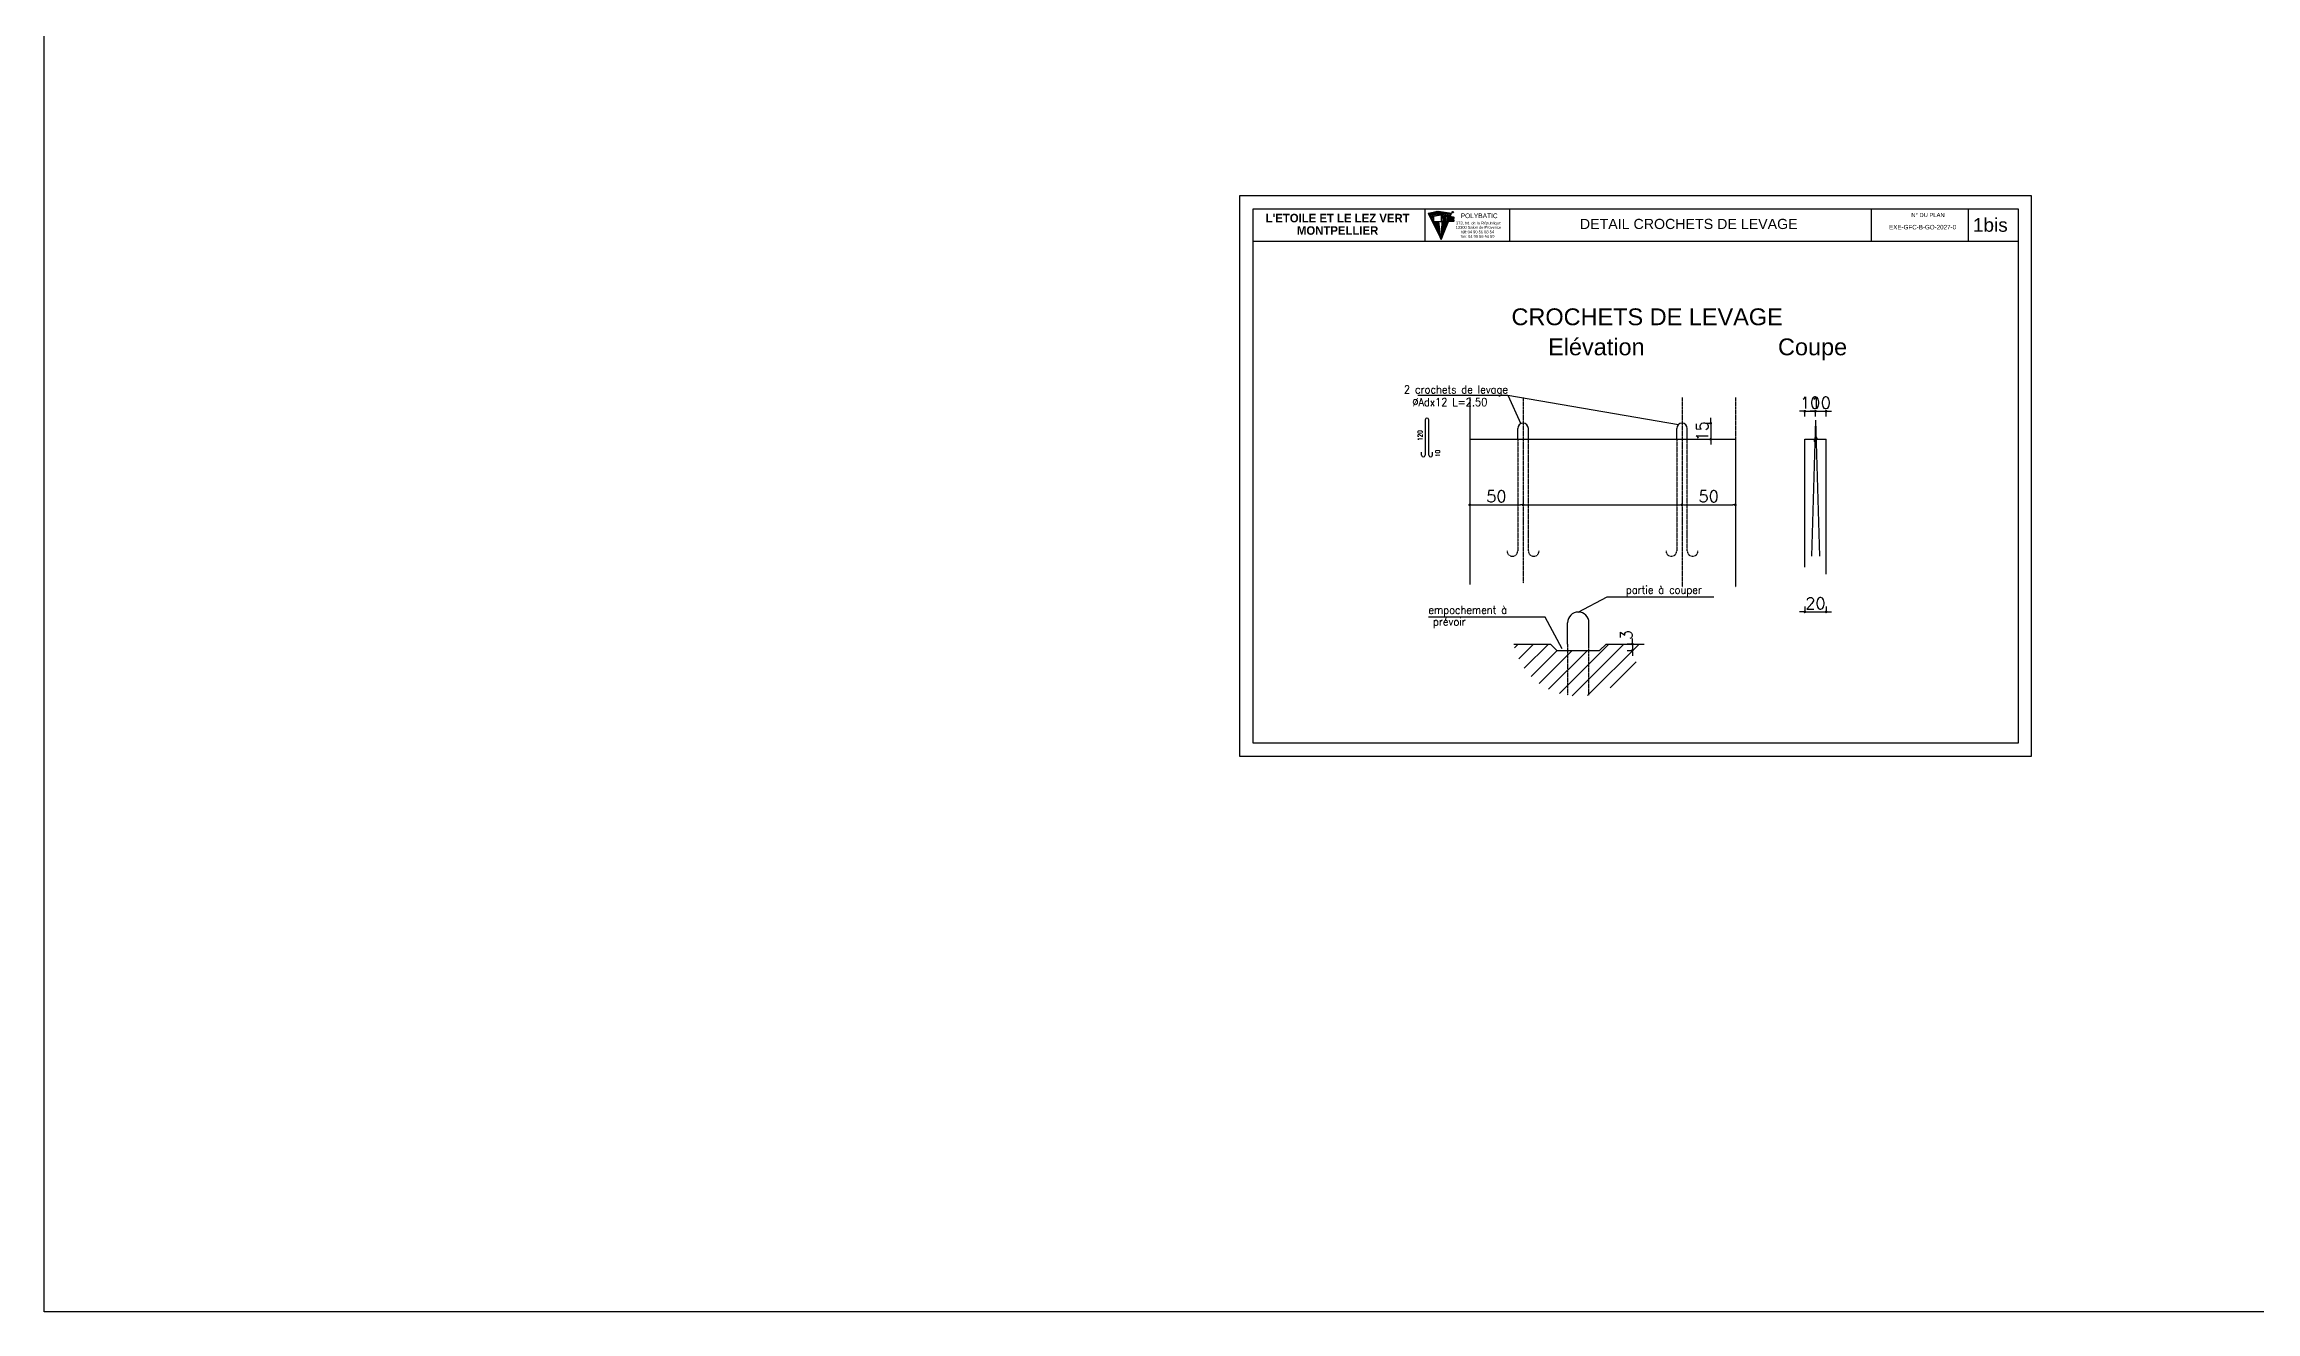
# Model space of a CAD drawing. Header units: millimetres. Extents: x -21776 to 63757, y -7870 to 8483.
# Drawn here: x -14626 to -12553, y -6687 to -5500 of the extents above; entities that cross this region are included whole.
import ezdxf
from ezdxf.enums import TextEntityAlignment as Align

# ---------------------------------------------------------------- set-up
doc = ezdxf.new("R2010")
doc.units = ezdxf.units.MM
doc.header["$PDMODE"] = 34
for name, pattern in [('CONTINUE', [0]), ('DASHDOT', [1, 0.5, -0.25, 0, -0.25]), ('HIDDEN2', [0.1875, 0.125, -0.0625])]:
    doc.linetypes.add(name, pattern=pattern)
for name, color, linetype in [('1', 7, 'Continuous'), ('GO-AXE', 1, 'DASHDOT'), ('GO-BETON-COUPE', 7, 'Continuous'), ('GO-CARTOUCHE', 7, 'Continuous'), ('GO-COTATION', 1, 'Continuous'), ('GO-COUPE', 7, 'Continuous'), ('GO-FER-HA', 140, 'Continuous'), ('GO-HACHURE', 9, 'Continuous'), ('GO-Prédalle', 7, 'Continuous'), ('GO-TEXTE', 9, 'Continuous'), ('GO-TEXTE-FER', 3, 'Continuous'), ('STR_VOI-POT', 6, 'Continuous')]:
    doc.layers.add(name, color=color, linetype=linetype)
doc.styles.get("Standard").update_dxf_attribs({"font": 'romans.shx'})
doc.styles.add('TEXTE', font='romans.shx')
doc.styles.add('TEXTEBA', font='ARIAL.TTF')
doc.dimstyles.new('COUPE-20', dxfattribs={"dimscale": 0.5, "dimtxt": 22, "dimasz": 5, "dimexe": 0.05, "dimexo": 0, "dimgap": 5, "dimtad": 1, "dimdsep": 46, "dimtxsty": 'Standard', "dimblk1": 'DOT', "dimblk2": 'DOT', "dimsah": 1, "dimcen": 0, "dimdle": 150, "dimclrd": 1, "dimclre": 1, "dimclrt": 7, "dimadec": 0, "dimazin": 0, "dimtfac": 1, "dimtix": 1, "dimtmove": 2, "dimatfit": 3, "dimldrblk": 'DOT', "dimfxl": 0, "dimtvp": 1, "dimtolj": 1, "dimtzin": 0, "dimarcsym": 0})
doc.dimstyles.get("Standard").update_dxf_attribs({"dimtxt": 0.18, "dimasz": 0.18, "dimexe": 0.18, "dimexo": 0.0625, "dimgap": 0.09, "dimtad": 0, "dimtih": 1, "dimtoh": 1, "dimdec": 4, "dimzin": 0, "dimdsep": 46, "dimtxsty": 'Standard', "dimcen": 0.09, "dimadec": 0, "dimazin": 0, "dimtfac": 1, "dimtdec": 4, "dimtofl": 0, "dimtmove": 0, "dimatfit": 3, "dimfxl": 0, "dimtolj": 1, "dimtzin": 0, "dimarcsym": 0})

# ---------------------------------------------------------------- blocks, each defined once
blk = doc.blocks.new('_DOT')
at = {"color": 0, "linetype": 'ByBlock'}
blk.add_line((-0.5, 0), (-1, 0), dxfattribs=at)
at = {"color": 0, "linetype": 'ByBlock', "const_width": 0.5}
blk.add_lwpolyline([(-0.25, 0, 1), (0.25, 0, 1)], format="xyb", close=True, dxfattribs=at)
blk = doc.blocks.new('*D1127')
at = {"layer": 'DEFPOINTS', "color": 0}
for p in [(-12955.8, -5959.7), (-12975.8, -5989.7), (-12955.8, -6031.5)]:
    blk.add_point(p, dxfattribs=at)
at = {"layer": 'GO-COTATION', "color": 1, "lineweight": -2}
for p, q in [((-12978.3, -6031.5), (-12980.8, -6031.5)), ((-12975.8, -6026.5), (-12975.8, -6031.5)), ((-12975.8, -6031.5), (-12955.8, -6031.5)), ((-12955.8, -6026.5), (-12955.8, -6031.5)), ((-12953.3, -6031.5), (-12950.8, -6031.5))]:
    blk.add_line(p, q, dxfattribs=at)
at = {"layer": 'GO-COTATION', "color": 1, "lineweight": -2, "xscale": 2.5, "yscale": 2.5, "zscale": 2.5}
blk.add_blockref('_DOT', (-12975.8, -6031.5), dxfattribs=at)
at = {"layer": 'GO-COTATION', "color": 1, "lineweight": -2, "xscale": 2.5, "yscale": 2.5, "zscale": 2.5, "rotation": 180}
blk.add_blockref('_DOT', (-12955.8, -6031.5), dxfattribs=at)
at = {"layer": 'GO-COTATION', "color": 7, "insert": (-12965.8, -6023.5), "char_height": 11, "attachment_point": 5}
blk.add_mtext('\\A1;20', dxfattribs=at)
blk = doc.blocks.new('*D1128')
at = {"layer": 'DEFPOINTS', "color": 0}
for p in [(-13289.9, -5894.2), (-13239.9, -5909.1), (-13239.9, -5931.2)]:
    blk.add_point(p, dxfattribs=at)
at = {"layer": 'GO-COTATION', "color": 1, "lineweight": -2}
for p, q in [((-13289.9, -5926.2), (-13289.9, -5931.3)), ((-13239.9, -5926.2), (-13239.9, -5931.3)), ((-13287.4, -5931.2), (-13242.4, -5931.2))]:
    blk.add_line(p, q, dxfattribs=at)
at = {"layer": 'GO-COTATION', "color": 1, "lineweight": -2, "xscale": 2.5, "yscale": 2.5, "zscale": 2.5, "rotation": 180}
blk.add_blockref('_DOT', (-13289.9, -5931.2), dxfattribs=at)
at = {"layer": 'GO-COTATION', "color": 1, "lineweight": -2, "xscale": 2.5, "yscale": 2.5, "zscale": 2.5}
blk.add_blockref('_DOT', (-13239.9, -5931.2), dxfattribs=at)
at = {"layer": 'GO-COTATION', "color": 7, "insert": (-13264.9, -5923.2), "char_height": 11, "attachment_point": 5}
blk.add_mtext('\\A1;50', dxfattribs=at)
blk = doc.blocks.new('*D1129')
at = {"layer": 'DEFPOINTS', "color": 0}
for p in [(-13239.9, -5909.1), (-13090.9, -5912.8), (-13090.9, -5931.2)]:
    blk.add_point(p, dxfattribs=at)
at = {"layer": 'GO-BETON-COUPE', "color": 1, "lineweight": -2}
for p, q in [((-13239.9, -5928.7), (-13239.9, -5931.3)), ((-13238.7, -5931.2), (-13092.2, -5931.2)), ((-13090.9, -5928.7), (-13090.9, -5931.3))]:
    blk.add_line(p, q, dxfattribs=at)
at = {"layer": 'GO-BETON-COUPE', "color": 1, "lineweight": -2, "xscale": 1.25, "yscale": 1.25, "zscale": 1.25, "rotation": 180}
blk.add_blockref('_DOT', (-13239.9, -5931.2), dxfattribs=at)
at = {"layer": 'GO-BETON-COUPE', "color": 1, "lineweight": -2, "xscale": 1.25, "yscale": 1.25, "zscale": 1.25}
blk.add_blockref('_DOT', (-13090.9, -5931.2), dxfattribs=at)
blk = doc.blocks.new('*D1130')
at = {"layer": 'DEFPOINTS', "color": 0}
for p in [(-13040.9, -5894.2), (-13090.9, -5912.8), (-13040.9, -5931.2)]:
    blk.add_point(p, dxfattribs=at)
at = {"layer": 'GO-COTATION', "color": 1, "lineweight": -2}
for p, q in [((-13090.9, -5926.2), (-13090.9, -5931.3)), ((-13040.9, -5926.2), (-13040.9, -5931.3)), ((-13088.4, -5931.2), (-13043.4, -5931.2))]:
    blk.add_line(p, q, dxfattribs=at)
at = {"layer": 'GO-COTATION', "color": 1, "lineweight": -2, "xscale": 2.5, "yscale": 2.5, "zscale": 2.5, "rotation": 180}
blk.add_blockref('_DOT', (-13090.9, -5931.2), dxfattribs=at)
at = {"layer": 'GO-COTATION', "color": 1, "lineweight": -2, "xscale": 2.5, "yscale": 2.5, "zscale": 2.5}
blk.add_blockref('_DOT', (-13040.9, -5931.2), dxfattribs=at)
at = {"layer": 'GO-COTATION', "color": 7, "insert": (-13065.9, -5923.2), "char_height": 11, "attachment_point": 5}
blk.add_mtext('\\A1;50', dxfattribs=at)
blk = doc.blocks.new('*D1131')
at = {"layer": 'DEFPOINTS', "color": 0}
for p in [(-13168.1, -6067.6), (-13162.1, -6061.6), (-13137.4, -6067.6)]:
    blk.add_point(p, dxfattribs=at)
at = {"layer": 'GO-HACHURE', "color": 1, "lineweight": -2}
for p, q in [((-13142.4, -6061.6), (-13137.4, -6061.6)), ((-13142.4, -6067.6), (-13137.4, -6067.6)), ((-13137.4, -6059.1), (-13137.4, -6056.6)), ((-13137.4, -6061.6), (-13137.4, -6067.6)), ((-13137.4, -6070.1), (-13137.4, -6072.6))]:
    blk.add_line(p, q, dxfattribs=at)
at = {"layer": 'GO-HACHURE', "color": 1, "lineweight": -2, "xscale": 2.5, "yscale": 2.5, "zscale": 2.5}
for p, rotation in [((-13137.4, -6061.6), 270), ((-13137.4, -6067.6), 90)]:
    blk.add_blockref('_DOT', p, dxfattribs=dict(at, rotation=rotation))
at = {"layer": 'GO-HACHURE', "color": 7, "insert": (-13143.2, -6053.3), "char_height": 11, "attachment_point": 5, "rotation": 90}
blk.add_mtext('\\A1;3', dxfattribs=at)
blk = doc.blocks.new('*D1132')
at = {"layer": 'DEFPOINTS', "color": 0}
for p in [(-12965.8, -5843.5), (-12965.8, -5851.8), (-12975.8, -5869.7)]:
    blk.add_point(p, dxfattribs=at)
at = {"layer": 'GO-COTATION', "color": 1, "lineweight": -2}
for p, q in [((-12978.3, -5843.5), (-12980.8, -5843.5)), ((-12975.8, -5848.5), (-12975.8, -5843.5)), ((-12975.8, -5843.5), (-12965.8, -5843.5)), ((-12965.8, -5848.5), (-12965.8, -5843.5)), ((-12963.3, -5843.5), (-12960.8, -5843.5))]:
    blk.add_line(p, q, dxfattribs=at)
at = {"layer": 'GO-COTATION', "color": 1, "lineweight": -2, "xscale": 2.5, "yscale": 2.5, "zscale": 2.5}
blk.add_blockref('_DOT', (-12975.8, -5843.5), dxfattribs=at)
at = {"layer": 'GO-COTATION', "color": 1, "lineweight": -2, "xscale": 2.5, "yscale": 2.5, "zscale": 2.5, "rotation": 180}
blk.add_blockref('_DOT', (-12965.8, -5843.5), dxfattribs=at)
at = {"layer": 'GO-COTATION', "color": 7, "insert": (-12970.8, -5835.5), "char_height": 11, "attachment_point": 5}
blk.add_mtext('\\A1;10', dxfattribs=at)
blk = doc.blocks.new('*D1133')
at = {"layer": 'DEFPOINTS', "color": 0}
for p in [(-12955.8, -5843.5), (-12965.8, -5851.8), (-12955.8, -5869.7)]:
    blk.add_point(p, dxfattribs=at)
at = {"layer": 'GO-COTATION', "color": 1, "lineweight": -2}
for p, q in [((-12968.3, -5843.5), (-12970.8, -5843.5)), ((-12965.8, -5848.5), (-12965.8, -5843.5)), ((-12965.8, -5843.5), (-12955.8, -5843.5)), ((-12955.8, -5848.5), (-12955.8, -5843.5)), ((-12953.3, -5843.5), (-12950.8, -5843.5))]:
    blk.add_line(p, q, dxfattribs=at)
at = {"layer": 'GO-COTATION', "color": 1, "lineweight": -2, "xscale": 2.5, "yscale": 2.5, "zscale": 2.5}
blk.add_blockref('_DOT', (-12965.8, -5843.5), dxfattribs=at)
at = {"layer": 'GO-COTATION', "color": 1, "lineweight": -2, "xscale": 2.5, "yscale": 2.5, "zscale": 2.5, "rotation": 180}
blk.add_blockref('_DOT', (-12955.8, -5843.5), dxfattribs=at)
at = {"layer": 'GO-COTATION', "color": 7, "insert": (-12960.8, -5835.5), "char_height": 11, "attachment_point": 5}
blk.add_mtext('\\A1;10', dxfattribs=at)
blk = doc.blocks.new('*D1134')
at = {"layer": 'DEFPOINTS', "color": 0}
for p in [(-13090.9, -5854.7), (-13085.9, -5869.7), (-13064, -5869.7)]:
    blk.add_point(p, dxfattribs=at)
at = {"layer": 'GO-COTATION', "color": 1, "lineweight": -2}
for p, q in [((-13069, -5854.7), (-13064, -5854.7)), ((-13064, -5852.2), (-13064, -5849.7)), ((-13064, -5854.7), (-13064, -5869.7)), ((-13069, -5869.7), (-13064, -5869.7)), ((-13064, -5872.2), (-13064, -5874.7))]:
    blk.add_line(p, q, dxfattribs=at)
at = {"layer": 'GO-COTATION', "color": 1, "lineweight": -2, "xscale": 2.5, "yscale": 2.5, "zscale": 2.5}
for p, rotation in [((-13064, -5854.7), 270), ((-13064, -5869.7), 90)]:
    blk.add_blockref('_DOT', p, dxfattribs=dict(at, rotation=rotation))
at = {"layer": 'GO-COTATION', "color": 7, "insert": (-13072, -5862.2), "char_height": 11, "attachment_point": 5, "rotation": 90}
blk.add_mtext('\\A1;15', dxfattribs=at)

msp = doc.modelspace()

# ---------------------------------------------------------------- hatches: boundary and pattern name
at = {"layer": 'GO-HACHURE'}
h = msp.add_hatch(dxfattribs=at)
h.set_pattern_fill('ANSI31', color=256, scale=80, style=0)
h.set_pattern_definition([(45, (399013.98, -65302.126), (-7.0710678, 7.0710678), [])])
h.paths.add_polyline_path([(-13127.54293, -6061.64996), (-13162.11396, -6061.64996), (-13168.11396, -6067.64996), (-13178.11796, -6067.64996), (-13178.11796, -6109.66743, 0.3079592912)])
h.paths.add_polyline_path([(-13178.11796, -6067.64996), (-13198.10996, -6067.64996), (-13198.10996, -6109.66743, 0.0811663714), (-13178.11796, -6109.66743)])
h.paths.add_polyline_path([(-13198.10996, -6067.64996), (-13208.11396, -6067.64996), (-13214.11396, -6061.64996), (-13248.68498, -6061.64996, 0.3079592912), (-13198.10996, -6109.66743)])

# ---------------------------------------------------------------- linework, layer by layer
at = {"layer": '1'}
for points in [[(-13244.90056, -5869.68076), (-13244.90056, -5859.67876)], [(-13234.90456, -5869.68076), (-13234.90456, -5859.67876)], [(-13095.90056, -5869.68076), (-13095.90056, -5859.67876)], [(-13085.90456, -5869.68076), (-13085.90456, -5859.67876)], [(-13198.10996, -6061.64996), (-13198.10996, -6041.64596)], [(-13178.11796, -6061.64996), (-13178.11796, -6041.64596)]]:
    msp.add_lwpolyline(points, dxfattribs=at)
at = {"layer": '1', "linetype": 'HIDDEN2', "ltscale": 0.05}
for points in [[(-13244.90056, -5869.68076), (-13244.90056, -5974.37001)], [(-13234.90456, -5974.37001), (-13234.90456, -5869.68076)], [(-13095.90056, -5869.68076), (-13095.90056, -5974.37001)], [(-13085.90456, -5974.37001), (-13085.90456, -5869.68076)], [(-13198.10996, -6061.64996), (-13198.10996, -6109.66743)], [(-13178.11796, -6109.66743), (-13178.11796, -6061.64996)]]:
    msp.add_lwpolyline(points, dxfattribs=at)
at = {"layer": '1'}
for centre, radius in [((-13239.90256, -5859.67876), 4.998), ((-13090.90256, -5859.67876), 4.998), ((-13188.11396, -6041.64596), 9.996)]:
    msp.add_arc(centre, radius, 0, 180, dxfattribs=at)
at = {"layer": '1', "linetype": 'HIDDEN2', "ltscale": 0.05}
for centre in [(-13249.89856, -5974.37001), (-13229.90656, -5974.37001), (-13100.89856, -5974.37001), (-13080.90656, -5974.37001)]:
    msp.add_arc(centre, 4.998, 180, 0, dxfattribs=at)
at = {"layer": 'GO-AXE', "ltscale": 0.03}
for p, q in [((-13239.90256, -5830.68667), (-13239.90256, -6004.58091)), ((-13090.90256, -5830.68667), (-13090.90256, -6008.35315)), ((-13040.90256, -5830.68667), (-13040.90256, -6008.35315))]:
    msp.add_line(p, q, dxfattribs=at)
at = {"layer": 'GO-CARTOUCHE', "color": 9, "linetype": 'CONTINUE'}
for p, q in [((-13328.8284, -5657.94307), (-13319.89962, -5655.86661)), ((-13328.8284, -5657.94307), (-13315.7467, -5659.18894)), ((-13328.8284, -5657.94307), (-13316.78493, -5682.44529)), ((-13328.28102, -5659.05671), (-13319.75805, -5657.07473)), ((-13327.82213, -5658.0389), (-13318.89351, -5656.02631)), ((-13327.73364, -5660.17034), (-13319.61647, -5658.28285)), ((-13323.8449, -5665.59798), (-13327.21041, -5657.56679)), ((-13327.21041, -5657.56679), (-13314.12369, -5658.96248)), ((-13325.8096, -5658.23057), (-13316.88128, -5656.34571)), ((-13323.8449, -5662.2014), (-13325.59242, -5657.19051)), ((-13325.59242, -5657.19051), (-13312.50067, -5658.73601)), ((-13323.97443, -5656.81424), (-13310.87765, -5658.50954)), ((-13322.88335, -5660.70399), (-13323.97443, -5656.81424)), ((-13323.79706, -5658.42224), (-13314.86905, -5656.66511)), ((-13321.48654, -5660.49858), (-13322.35644, -5656.43796)), ((-13322.35644, -5656.43796), (-13309.25463, -5658.28307)), ((-13321.78453, -5658.61391), (-13312.85682, -5656.98451)), ((-13320.10405, -5660.29527), (-13320.73845, -5656.06168)), ((-13320.73845, -5656.06168), (-13307.63161, -5658.05661)), ((-13319.3929, -5660.19069), (-13319.89962, -5655.86661)), ((-13319.89962, -5655.86661), (-13306.81793, -5657.94307)), ((-13319.77199, -5658.80558), (-13310.84459, -5657.30392)), ((-13317.75946, -5658.99725), (-13308.83236, -5657.62332)), ((-13316.75319, -5659.09309), (-13307.82624, -5657.78302)), ((-13315.7467, -5659.18894), (-13315.78131, -5659.96408)), ((-13306.81793, -5657.94307), (-13315.7467, -5659.18894)), ((-13315.45695, -5660.19904), (-13307.27094, -5659.05673)), ((-13314.12369, -5658.96248), (-13314.27223, -5660.27325)), ((-13312.50067, -5658.73601), (-13312.86102, -5660.42064)), ((-13310.87765, -5658.50954), (-13311.40547, -5660.6482)), ((-13309.25463, -5658.28307), (-13310.07311, -5660.9093)), ((-13307.63161, -5658.05661), (-13308.75952, -5661.06187)), ((-13308.20842, -5661.36136), (-13306.81793, -5657.94307)), ((-13327.18626, -5661.28398), (-13319.47489, -5659.49098)), ((-13326.63888, -5662.39762), (-13323.8449, -5661.74803)), ((-13326.0915, -5663.51125), (-13323.8449, -5662.98897)), ((-13325.54411, -5664.62489), (-13323.8449, -5664.2299)), ((-13324.99673, -5665.73853), (-13323.8449, -5665.47081)), ((-13324.44935, -5666.85217), (-13320.04631, -5665.8289)), ((-13323.90197, -5667.9658), (-13318.62543, -5666.73971)), ((-13316.78493, -5659.80717), (-13323.8449, -5660.8454)), ((-13323.8449, -5660.8454), (-13323.8449, -5665.8289)), ((-13323.8449, -5665.8289), (-13316.36964, -5665.41361)), ((-13316.44837, -5665.81659), (-13323.8449, -5665.8289)), ((-13316.78493, -5682.44529), (-13323.74813, -5665.8289)), ((-13323.35459, -5669.07944), (-13318.48385, -5667.94784)), ((-13322.80721, -5670.19308), (-13318.34228, -5669.15596)), ((-13316.78493, -5682.44529), (-13322.57982, -5665.8289)), ((-13322.25983, -5671.30671), (-13318.2007, -5670.36408)), ((-13321.71245, -5672.42035), (-13318.05912, -5671.57221)), ((-13316.78493, -5682.44529), (-13321.44582, -5665.8289)), ((-13321.16507, -5673.53399), (-13317.91755, -5672.78033)), ((-13320.61769, -5674.64763), (-13317.77597, -5673.98845)), ((-13316.78493, -5682.44529), (-13320.34463, -5665.8289)), ((-13320.0703, -5675.76126), (-13317.63439, -5675.19657)), ((-13319.52292, -5676.8749), (-13317.49282, -5676.4047)), ((-13316.78493, -5682.44529), (-13319.27486, -5665.8289)), ((-13318.97554, -5677.98854), (-13317.35124, -5677.61282)), ((-13316.78493, -5682.44529), (-13318.73217, -5665.8289)), ((-13318.42816, -5679.10218), (-13317.20966, -5678.82094)), ((-13315.62279, -5659.98886), (-13316.78493, -5659.80717)), ((-13316.78493, -5659.80717), (-13316.78493, -5665.81715)), ((-13316.78493, -5682.44529), (-13309.92883, -5665.5907)), ((-13310.46624, -5665.60937), (-13316.78493, -5682.44529)), ((-13311.54965, -5665.64701), (-13316.78493, -5682.44529)), ((-13312.64858, -5665.68519), (-13316.78493, -5682.44529)), ((-13313.76338, -5665.72393), (-13316.78493, -5682.44529)), ((-13314.8944, -5665.76322), (-13316.78493, -5682.44529)), ((-13316.04198, -5665.80309), (-13316.78493, -5682.44529)), ((-13316.64336, -5679.27405), (-13315.42518, -5679.10256)), ((-13316.59617, -5678.21694), (-13314.97216, -5677.9889)), ((-13316.54898, -5677.15983), (-13314.51915, -5676.87524)), ((-13316.50178, -5676.10272), (-13314.06614, -5675.76159)), ((-13316.45459, -5675.04561), (-13313.61312, -5674.64793)), ((-13316.44837, -5665.81659), (-13314.36047, -5665.74019)), ((-13316.4074, -5673.9885), (-13313.16011, -5673.53427)), ((-13316.36964, -5662.22607), (-13316.36964, -5660.29243)), ((-13315.84151, -5660.375), (-13316.36964, -5660.29243)), ((-13316.36964, -5662.22607), (-13315.95153, -5662.25851)), ((-13315.80172, -5662.68667), (-13316.36964, -5662.64261)), ((-13316.36964, -5662.64261), (-13316.36964, -5665.41361)), ((-13316.36964, -5665.41361), (-13311.36544, -5665.41361)), ((-13316.36021, -5672.93139), (-13312.7071, -5672.42061)), ((-13316.31301, -5671.87428), (-13312.25409, -5671.30696)), ((-13316.26582, -5670.81717), (-13311.80107, -5670.1933)), ((-13316.21863, -5669.76005), (-13311.34806, -5669.07964)), ((-13316.17144, -5668.70294), (-13310.89505, -5667.96598)), ((-13316.12424, -5667.64583), (-13310.44203, -5666.85233)), ((-13316.07705, -5666.58872), (-13309.98902, -5665.73867)), ((-13315.59234, -5662.48067), (-13315.80172, -5662.68667)), ((-13315.3241, -5660.42793), (-13314.01321, -5660.23726)), ((-13314.84705, -5662.2091), (-13314.87271, -5662.7779)), ((-13314.87271, -5662.7779), (-13314.83298, -5663.63888)), ((-13314.75473, -5661.50917), (-13314.84705, -5662.2091)), ((-13314.83298, -5663.63888), (-13314.64111, -5664.61635)), ((-13314.60325, -5660.95111), (-13314.75473, -5661.50917)), ((-13314.36047, -5665.74019), (-13313.98657, -5665.72651)), ((-13313.95789, -5665.72546), (-13309.46149, -5665.56093)), ((-13313.51043, -5660.75327), (-13313.75211, -5660.36429)), ((-13312.88119, -5660.41749), (-13313.64891, -5660.53039)), ((-13313.3475, -5661.21892), (-13313.51043, -5660.75327)), ((-13313.22255, -5661.89142), (-13313.3475, -5661.21892)), ((-13312.88336, -5665.41422), (-13309.45206, -5665.41361)), ((-13312.88119, -5665.41361), (-13312.88119, -5660.41292)), ((-13312.4659, -5660.48241), (-13312.88119, -5660.41749)), ((-13312.4659, -5664.99832), (-13312.4659, -5660.48241)), ((-13312.4659, -5660.82693), (-13311.42522, -5660.68375)), ((-13312.4659, -5660.82693), (-13312.46557, -5664.99832)), ((-13312.4659, -5664.99832), (-13311.36544, -5664.99832)), ((-13312.46557, -5663.30869), (-13310.57882, -5663.14304)), ((-13312.46557, -5664.99832), (-13311.36544, -5665.0017)), ((-13311.43927, -5660.64292), (-13310.57882, -5663.14304)), ((-13311.06793, -5660.70097), (-13311.43927, -5660.64292)), ((-13311.42522, -5660.68375), (-13310.57882, -5663.14304)), ((-13311.36544, -5665.41361), (-13311.36544, -5664.99832)), ((-13311.36544, -5665.41361), (-13310.57607, -5665.41361)), ((-13311.28396, -5660.6672), (-13307.72395, -5660.17038)), ((-13311.06793, -5660.70097), (-13310.38257, -5662.69234)), ((-13309.89908, -5660.88371), (-13310.95176, -5661.03852)), ((-13310.57882, -5665.41361), (-13310.57882, -5663.14304)), ((-13310.57882, -5665.0017), (-13310.57607, -5665.41361)), ((-13310.57607, -5665.41361), (-13310.16353, -5665.41361)), ((-13309.89908, -5660.88371), (-13310.38257, -5662.69234)), ((-13309.56898, -5660.93532), (-13310.16353, -5663.15939)), ((-13310.16353, -5665.40852), (-13310.16132, -5663.15112)), ((-13310.16353, -5665.41361), (-13310.16353, -5663.15939)), ((-13310.16132, -5663.15112), (-13309.58121, -5660.98106)), ((-13309.56898, -5660.93532), (-13309.89908, -5660.88371)), ((-13309.58121, -5660.98106), (-13309.45753, -5660.96254)), ((-13309.45753, -5660.95274), (-13309.57839, -5660.97052)), ((-13309.46174, -5665.40965), (-13305.8635, -5665.40965)), ((-13309.46078, -5665.5609), (-13304.90136, -5665.41541)), ((-13309.45753, -5665.41361), (-13309.45753, -5660.95274)), ((-13308.65321, -5661.07849), (-13309.45753, -5660.95274)), ((-13309.45753, -5665.41361), (-13308.57734, -5665.41361)), ((-13308.69812, -5661.36571), (-13309.16683, -5661.29243)), ((-13309.16683, -5663.04182), (-13309.16683, -5661.29243)), ((-13309.16683, -5663.04182), (-13308.78802, -5663.07121)), ((-13309.16683, -5663.3334), (-13308.81051, -5663.36104)), ((-13309.16683, -5665.12291), (-13309.16683, -5663.3334)), ((-13309.16683, -5665.12291), (-13308.6667, -5665.12291)), ((-13308.41578, -5665.27168), (-13308.58169, -5665.40965)), ((-13308.58169, -5665.40965), (-13308.01177, -5665.40965)), ((-13308.29686, -5665.0152), (-13308.41578, -5665.27168)), ((-13308.37737, -5661.31201), (-13308.17697, -5661.28404)), ((-13307.50529, -5661.25796), (-13308.3429, -5661.38114)), ((-13308.32589, -5663.58762), (-13308.27271, -5663.75588)), ((-13308.2285, -5664.6859), (-13308.29686, -5665.0152)), ((-13308.27271, -5663.75588), (-13308.22024, -5664.07652)), ((-13308.20794, -5664.38877), (-13308.2285, -5664.6859)), ((-13308.22024, -5664.07652), (-13308.20794, -5664.38877)), ((-13307.96628, -5665.0992), (-13308.00354, -5665.40965)), ((-13307.92428, -5664.74924), (-13307.96628, -5665.0992)), ((-13307.88929, -5664.45769), (-13307.92428, -5664.74924)), ((-13307.8558, -5664.17862), (-13307.88929, -5664.45769)), ((-13307.82201, -5663.89706), (-13307.8558, -5664.17862)), ((-13307.80452, -5663.75129), (-13307.82201, -5663.89706)), ((-13307.79301, -5663.65543), (-13307.80452, -5663.75129)), ((-13307.78367, -5663.57755), (-13307.79301, -5663.65543)), ((-13307.76204, -5663.39734), (-13307.78367, -5663.57755)), ((-13307.71722, -5663.02391), (-13307.76204, -5663.39734)), ((-13307.66813, -5662.6148), (-13307.71722, -5663.02391)), ((-13307.54664, -5664.04226), (-13307.71075, -5665.40965)), ((-13307.50529, -5661.25796), (-13307.66813, -5662.6148)), ((-13307.54664, -5664.04226), (-13307.25562, -5664.06484)), ((-13307.51198, -5663.75337), (-13307.40306, -5662.8458)), ((-13307.51198, -5663.75337), (-13307.29122, -5663.7705)), ((-13307.29837, -5661.29031), (-13307.50529, -5661.25796)), ((-13307.40306, -5662.8458), (-13307.29122, -5663.7705)), ((-13307.29837, -5661.29031), (-13306.80014, -5665.40965)), ((-13307.28039, -5661.43897), (-13306.79966, -5661.36828)), ((-13307.25562, -5664.06484), (-13307.09249, -5665.41361)), ((-13307.24694, -5661.71555), (-13306.79966, -5661.66251)), ((-13307.23929, -5661.7788), (-13306.52972, -5661.70472)), ((-13306.79966, -5661.36828), (-13306.79966, -5661.66251)), ((-13305.96908, -5661.49813), (-13306.79966, -5661.36828)), ((-13306.79966, -5661.66251), (-13306.52972, -5661.70472)), ((-13306.52972, -5665.40965), (-13306.52972, -5661.70472)), ((-13306.23902, -5661.75017), (-13305.96908, -5661.79237)), ((-13306.23902, -5665.40965), (-13306.23902, -5661.75017)), ((-13306.23902, -5661.81599), (-13305.96908, -5661.79237)), ((-13306.23902, -5665.40965), (-13305.8635, -5665.40965)), ((-13305.96908, -5661.79237), (-13305.96908, -5661.49813)), ((-13305.8635, -5661.51464), (-13305.96908, -5661.54853)), ((-13305.8635, -5661.51464), (-13305.8635, -5665.41078)), ((-13305.5728, -5661.56009), (-13305.8635, -5661.51464)), ((-13305.8635, -5665.41078), (-13305.5728, -5665.41361)), ((-13305.5728, -5661.56009), (-13305.5728, -5665.41361)), ((-13305.5728, -5661.69655), (-13304.91425, -5661.63529)), ((-13305.47824, -5663.54808), (-13305.46179, -5663.96125)), ((-13305.46179, -5663.96125), (-13305.42246, -5664.33967)), ((-13305.42246, -5664.33967), (-13305.36247, -5664.65788)), ((-13305.36247, -5664.65788), (-13305.27633, -5664.95271)), ((-13305.27633, -5664.95271), (-13305.14131, -5665.22788)), ((-13304.66753, -5662.8587), (-13305.15724, -5662.90425)), ((-13305.14131, -5665.22788), (-13304.98629, -5665.39799)), ((-13304.68049, -5664.33193), (-13305.12337, -5664.37313)), ((-13304.68049, -5664.33193), (-13304.38565, -5664.32114)), ((-13304.37001, -5662.90521), (-13304.66753, -5662.8587)), ((-13317.88078, -5680.21581), (-13317.06809, -5680.02907)), ((-13316.96051, -5680.21918), (-13316.55397, -5680.16077)), ((-13316.69055, -5680.33116), (-13315.87819, -5680.21622))]:
    msp.add_line(p, q, dxfattribs=at)
at = {"layer": 'GO-CARTOUCHE', "linetype": 'Continuous'}
for points in [[(-12763.25934, -6166.59409), (-12763.25934, -5641.5941), (-13505.68358, -5641.5941), (-13505.68358, -6166.59409)], [(-12775.63184, -6154.22159), (-12775.63184, -5653.9666), (-13493.31108, -5653.9666), (-13493.31108, -6154.22159)]]:
    msp.add_lwpolyline(points, close=True, dxfattribs=at)
at = {"layer": 'GO-CARTOUCHE', "color": 9, "linetype": 'CONTINUE'}
msp.add_circle((-13305.75816, -5656.91013), 0.66447, dxfattribs=at)
msp.add_circle((-13305.75816, -5656.91013), 0.66447, dxfattribs=at)
msp.add_circle((-13305.75816, -5656.91013), 0.66447, dxfattribs=at)
for centre, radius, start, end in [((-13305.75816, -5656.91013), 0.34054, 0, 180), ((-13305.75816, -5656.91013), 0.34054, 0, 180), ((-13305.75816, -5656.91013), 0.34054, 0, 180), ((-13305.75816, -5656.91013), 0.34054, 180, 0), ((-13305.75816, -5656.91013), 0.34054, 180, 0), ((-13305.75816, -5656.91013), 0.34054, 180, 0), ((-13317.00738, -5661.25187), 1.45882, 316.36671499, 36.94723701), ((-13317.00738, -5661.25187), 1.45882, 316.36671499, 36.94723701), ((-13317.00738, -5661.25187), 1.45882, 316.36671499, 36.94723701), ((-13317.00738, -5661.25187), 1.87411, 310.040186, 42.436134), ((-13312.68779, -5664.02141), 2.04171, 198.04028085, 218.2918842), ((-13312.68779, -5664.02141), 2.04171, 198.04028085, 218.2918842), ((-13312.68779, -5664.02141), 2.04171, 198.04028085, 218.2918842), ((-13312.68045, -5661.63771), 2.04171, 141.3549611, 161.60656445), ((-13312.68045, -5661.63771), 2.04171, 141.3549611, 161.60656445), ((-13312.68045, -5661.63771), 2.04171, 141.3549611, 161.60656445), ((-13307.02134, -5662.84701), 7.43637, 179.82345814, 187.58612898), ((-13307.02134, -5662.84701), 7.43637, 179.82345814, 187.58612898), ((-13307.02134, -5662.84701), 7.43637, 179.82345814, 187.58612898), ((-13307.02134, -5662.84702), 7.43637, 172.06070813, 179.82337897), ((-13307.02134, -5662.84702), 7.43637, 172.06070813, 179.82337897), ((-13307.02134, -5662.84702), 7.43637, 172.06070813, 179.82337897), ((-13310.50749, -5663.31129), 3.91945, 187.58619471, 198.04023082), ((-13310.50749, -5663.31129), 3.91945, 187.58619471, 198.04023082), ((-13310.50749, -5663.31129), 3.91945, 187.58619471, 198.04023082), ((-13310.50456, -5662.36125), 3.91945, 161.606576, 172.06061211), ((-13310.50456, -5662.36125), 3.91945, 161.606576, 172.06061211), ((-13310.50456, -5662.36125), 3.91945, 161.606576, 172.06061211), ((-13314.02813, -5665.07963), 0.33398, 218.2918801, 269.82337355), ((-13314.02813, -5665.07963), 0.33398, 218.2918801, 269.82337355), ((-13314.02813, -5665.07963), 0.33398, 218.2918801, 269.82337355), ((-13314.01424, -5660.57124), 0.33398, 89.82340454, 141.35489806), ((-13314.01424, -5660.57124), 0.33398, 89.82340454, 141.35489806), ((-13314.01424, -5660.57124), 0.33398, 89.82340454, 141.35489806), ((-13312.68779, -5664.02141), 1.62642, 198.04023072, 214.52826554), ((-13312.68779, -5664.02141), 1.62642, 198.04023072, 214.52826554), ((-13312.68779, -5664.02141), 1.62642, 198.04023072, 214.52826554), ((-13312.68044, -5661.63771), 1.62642, 145.11856357, 161.6065984), ((-13312.68044, -5661.63771), 1.62642, 145.11856357, 161.6065984), ((-13312.68044, -5661.63771), 1.62642, 145.11856357, 161.6065984), ((-13314.02813, -5665.07963), 0.33398, 269.82344304, 321.35493658), ((-13314.02813, -5665.07963), 0.33398, 269.82344304, 321.35493658), ((-13314.02813, -5665.07963), 0.33398, 269.82344304, 321.35493658), ((-13315.36192, -5664.01317), 1.62642, 325.11849511, 341.60652992), ((-13315.36192, -5664.01317), 1.62642, 325.11849511, 341.60652992), ((-13315.36192, -5664.01317), 1.62642, 325.11849511, 341.60652992), ((-13315.35457, -5661.62947), 1.62642, 18.04027647, 34.52831129), ((-13315.35457, -5661.62947), 1.62642, 18.04027647, 34.52831129), ((-13315.35457, -5661.62947), 1.62642, 18.04027647, 34.52831129), ((-13314.01424, -5660.57124), 0.33398, 38.2919159, 89.8234094), ((-13314.01424, -5660.57124), 0.33398, 38.2919159, 89.8234094), ((-13314.01424, -5660.57124), 0.33398, 38.2919159, 89.8234094), ((-13317.53781, -5663.28963), 3.91945, 341.60661603, 352.06065215), ((-13317.53781, -5663.28963), 3.91945, 341.60661603, 352.06065215), ((-13317.53781, -5663.28963), 3.91945, 341.60661603, 352.06065215), ((-13317.53488, -5662.33958), 3.91945, 7.58615483, 18.04019094), ((-13317.53488, -5662.33958), 3.91945, 7.58615483, 18.04019094), ((-13317.53488, -5662.33958), 3.91945, 7.58615483, 18.04019094), ((-13315.36192, -5664.01317), 2.04171, 321.3549744, 341.60657773), ((-13315.36192, -5664.01317), 2.04171, 321.3549744, 341.60657773), ((-13315.36192, -5664.01317), 2.04171, 321.3549744, 341.60657773), ((-13321.02102, -5662.80386), 7.43637, 352.06068288, 359.82335372), ((-13321.02102, -5662.80386), 7.43637, 352.06068288, 359.82335372), ((-13321.02102, -5662.80386), 7.43637, 352.06068288, 359.82335372), ((-13321.02102, -5662.80387), 7.43637, 359.82348173, 7.58615256), ((-13321.02102, -5662.80387), 7.43637, 359.82348173, 7.58615256), ((-13321.02102, -5662.80387), 7.43637, 359.82348173, 7.58615256), ((-13317.53781, -5663.28962), 4.33474, 341.60659993, 352.06063605), ((-13317.53781, -5663.28962), 4.33474, 341.60659993, 352.06063605), ((-13317.53781, -5663.28962), 4.33474, 341.60659993, 352.06063605), ((-13321.02103, -5662.80386), 7.85167, 352.06069325, 359.82336408), ((-13321.02103, -5662.80386), 7.85167, 352.06069325, 359.82336408), ((-13321.02103, -5662.80386), 7.85167, 352.06069325, 359.82336408), ((-13321.02103, -5662.80387), 7.85167, 359.82346092, 7.58613177), ((-13321.02103, -5662.80387), 7.85167, 359.82346092, 7.58613177), ((-13321.02103, -5662.80387), 7.85167, 359.82346092, 7.58613177), ((-13309.07945, -5663.67766), 0.41542, 28.49627796, 49.65419573), ((-13309.07945, -5663.67766), 0.41542, 28.49627796, 49.65419573), ((-13309.07945, -5663.67766), 0.41542, 28.49627796, 49.65419573), ((-13309.05554, -5662.66369), 0.48748, 303.28322396, 339.41345781), ((-13309.05554, -5662.66369), 0.48748, 303.28322396, 339.41345781), ((-13309.05554, -5662.66369), 0.48748, 303.28322396, 339.41345781), ((-13310.10805, -5664.38929), 1.66438, 24.96607826, 33.13757559), ((-13310.10805, -5664.38929), 1.66438, 24.96607826, 33.13757559), ((-13310.10805, -5664.38929), 1.66438, 24.96607826, 33.13757559), ((-13308.72314, -5661.4286), 0.06631, 57.77569344, 78.70476388), ((-13308.72314, -5661.4286), 0.06631, 57.77569344, 78.70476388), ((-13308.72314, -5661.4286), 0.06631, 57.77569344, 78.70476388), ((-13309.07766, -5661.70442), 0.51204, 20.86149609, 40.40865751), ((-13309.07766, -5661.70442), 0.51204, 20.86149609, 40.40865751), ((-13309.07766, -5661.70442), 0.51204, 20.86149609, 40.40865751), ((-13309.07766, -5664.81747), 0.51203, 323.37985724, 339.13858663), ((-13309.07766, -5664.81747), 0.51203, 323.37985724, 339.13858663), ((-13309.07766, -5664.81747), 0.51203, 323.37985724, 339.13858663), ((-13308.72314, -5661.42859), 0.35702, 48.57288591, 78.7052275), ((-13308.72314, -5661.42859), 0.35702, 48.57288591, 78.7052275), ((-13308.72314, -5661.42859), 0.35702, 48.57288591, 78.7052275), ((-13308.61719, -5663.07641), 0.17703, 270.3605307, 317.38484872), ((-13308.61719, -5663.07641), 0.17703, 270.3605307, 317.38484872), ((-13308.61719, -5663.07641), 0.17703, 270.3605307, 317.38484872), ((-13308.71461, -5663.5814), 0.34245, 48.32532503, 73.27803502), ((-13308.71461, -5663.5814), 0.34245, 48.32532503, 73.27803502), ((-13308.71461, -5663.5814), 0.34245, 48.32532503, 73.27803502), ((-13309.82666, -5661.98985), 1.31358, 8.97027947, 20.86130629), ((-13309.82666, -5661.98985), 1.31358, 8.97027947, 20.86130629), ((-13309.82666, -5661.98985), 1.31358, 8.97027947, 20.86130629), ((-13309.82666, -5662.36732), 1.31358, 339.13869371, 351.02972053), ((-13309.82666, -5662.36732), 1.31358, 339.13869371, 351.02972053), ((-13309.82666, -5662.36732), 1.31358, 339.13869371, 351.02972053), ((-13309.82666, -5664.15456), 1.31358, 8.97027947, 20.86130631), ((-13309.82666, -5664.15456), 1.31358, 8.97027947, 20.86130631), ((-13309.82666, -5664.15456), 1.31358, 8.97027947, 20.86130631), ((-13309.82666, -5664.53204), 1.31358, 339.1386937, 351.02972053), ((-13309.82666, -5664.53204), 1.31358, 339.1386937, 351.02972053), ((-13309.82666, -5664.53204), 1.31358, 339.1386937, 351.02972053), ((-13311.02233, -5662.17859), 2.52405, 0, 8.97027235), ((-13311.02233, -5662.17859), 2.52405, 0, 8.97027235), ((-13311.02233, -5662.17859), 2.52405, 0, 8.97027235), ((-13311.02233, -5662.17859), 2.52405, 351.02972764, 0), ((-13311.02233, -5662.17859), 2.52405, 351.02972764, 0), ((-13311.02233, -5662.17859), 2.52405, 351.02972764, 0), ((-13311.02233, -5664.3433), 2.52405, 0, 8.97027235), ((-13311.02233, -5664.3433), 2.52405, 0, 8.97027235), ((-13311.02233, -5664.3433), 2.52405, 0, 8.97027235), ((-13311.02233, -5664.3433), 2.52405, 351.02972765, 0), ((-13311.02233, -5664.3433), 2.52405, 351.02972765, 0), ((-13311.02233, -5664.3433), 2.52405, 351.02972765, 0), ((-13309.07766, -5661.70442), 0.80274, 20.86134744, 42.61515888), ((-13309.07766, -5661.70442), 0.80274, 20.86134744, 42.61515888), ((-13309.07766, -5661.70442), 0.80274, 20.86134744, 42.61515888), ((-13309.07766, -5662.65276), 0.80274, 317.38484109, 339.13865256), ((-13309.07766, -5662.65276), 0.80274, 317.38484109, 339.13865256), ((-13309.07766, -5662.65276), 0.80274, 317.38484109, 339.13865256), ((-13309.07766, -5663.86913), 0.80274, 20.86134747, 42.61515891), ((-13309.07766, -5663.86913), 0.80274, 20.86134747, 42.61515891), ((-13309.07766, -5663.86913), 0.80274, 20.86134747, 42.61515891), ((-13309.82666, -5661.98985), 1.60429, 8.97027447, 20.86130127), ((-13309.82666, -5661.98985), 1.60429, 8.97027447, 20.86130127), ((-13309.82666, -5661.98985), 1.60429, 8.97027447, 20.86130127), ((-13309.82666, -5662.36733), 1.60429, 339.13869873, 351.02972553), ((-13309.82666, -5662.36733), 1.60429, 339.13869873, 351.02972553), ((-13309.82666, -5662.36733), 1.60429, 339.13869873, 351.02972553), ((-13311.02233, -5662.17859), 2.81476, 0, 8.97030193), ((-13311.02233, -5662.17859), 2.81476, 0, 8.97030193), ((-13311.02233, -5662.17859), 2.81476, 0, 8.97030193), ((-13311.02233, -5662.17858), 2.81476, 351.0297023, 0), ((-13311.02233, -5662.17858), 2.81476, 351.0297023, 0), ((-13311.02233, -5662.17858), 2.81476, 351.0297023, 0), ((-13299.22585, -5663.50597), 6.25254, 173.06824316, 180.1953732), ((-13299.22585, -5663.50597), 6.25254, 173.06824316, 180.1953732), ((-13299.22585, -5663.50597), 6.25254, 173.06824316, 180.1953732), ((-13302.05747, -5663.16172), 3.40007, 163.3980808, 173.06822009), ((-13302.05747, -5663.16172), 3.40007, 163.3980808, 173.06822009), ((-13302.05747, -5663.16172), 3.40007, 163.3980808, 173.06822009), ((-13303.826, -5662.63444), 1.55461, 144.11186257, 163.39803328), ((-13303.826, -5662.63444), 1.55461, 144.11186257, 163.39803328), ((-13303.826, -5662.63444), 1.55461, 144.11186257, 163.39803328), ((-13299.22585, -5663.50598), 5.96183, 173.06822662, 180.19535666), ((-13299.22585, -5663.50598), 5.96183, 173.06822662, 180.19535666), ((-13299.22585, -5663.50598), 5.96183, 173.06822662, 180.19535666), ((-13299.22585, -5663.50598), 5.96183, 180.19535874, 187.32248878), ((-13299.22585, -5663.50598), 5.96183, 180.19535874, 187.32248878), ((-13299.22585, -5663.50598), 5.96183, 180.19535874, 187.32248878), ((-13302.05747, -5663.16172), 3.10936, 163.39810427, 173.06824356), ((-13302.05747, -5663.16172), 3.10936, 163.39810427, 173.06824356), ((-13302.05747, -5663.16172), 3.10936, 163.39810427, 173.06824356), ((-13302.05505, -5663.86954), 3.10936, 187.32246097, 196.99260026), ((-13302.05505, -5663.86954), 3.10936, 187.32246097, 196.99260026), ((-13302.05505, -5663.86954), 3.10936, 187.32246097, 196.99260026), ((-13304.91352, -5661.84754), 0.21225, 90.19531084, 144.11192872), ((-13304.91352, -5661.84754), 0.21225, 90.19531084, 144.11192872), ((-13304.91352, -5661.84754), 0.21225, 90.19531084, 144.11192872), ((-13303.826, -5662.63443), 1.2639, 149.32421012, 163.39804565), ((-13303.826, -5662.63443), 1.2639, 149.32421012, 163.39804565), ((-13303.826, -5662.63443), 1.2639, 149.32421012, 163.39804565), ((-13303.81995, -5664.40887), 1.2639, 196.99268007, 211.06651561), ((-13303.81995, -5664.40887), 1.2639, 196.99268007, 211.06651561), ((-13303.81995, -5664.40887), 1.2639, 196.99268007, 211.06651561), ((-13304.90208, -5665.20316), 0.21225, 246.62635197, 270.19530189), ((-13304.90208, -5665.20316), 0.21225, 246.62635197, 270.19530189), ((-13304.90208, -5665.20316), 0.21225, 246.62635197, 270.19530189), ((-13304.91352, -5661.84754), 0.21225, 36.27868387, 90.19530189), ((-13304.91352, -5661.84754), 0.21225, 36.27868387, 90.19530189), ((-13304.91352, -5661.84754), 0.21225, 36.27868387, 90.19530189), ((-13305.99566, -5662.64183), 1.2639, 16.99264878, 31.0664843), ((-13305.99566, -5662.64183), 1.2639, 16.99264878, 31.0664843), ((-13305.99566, -5662.64183), 1.2639, 16.99264878, 31.0664843), ((-13305.98961, -5664.41626), 1.2639, 329.3241793, 343.39801483), ((-13305.98961, -5664.41626), 1.2639, 329.3241793, 343.39801483), ((-13305.98961, -5664.41626), 1.2639, 329.3241793, 343.39801483), ((-13304.90208, -5665.20316), 0.21225, 270.19536446, 324.1119824), ((-13304.90208, -5665.20316), 0.21225, 270.19536446, 324.1119824), ((-13304.90208, -5665.20316), 0.21225, 270.19536446, 324.1119824), ((-13307.76055, -5663.18116), 3.10936, 7.32246097, 16.99260026), ((-13307.76055, -5663.18116), 3.10936, 7.32246097, 16.99260026), ((-13307.76055, -5663.18116), 3.10936, 7.32246097, 16.99260026), ((-13307.7581, -5663.88899), 3.10933, 343.39805851, 351.81011212), ((-13307.7581, -5663.88899), 3.10933, 343.39805851, 351.81011212), ((-13307.7581, -5663.88899), 3.10933, 343.39805851, 351.81011212), ((-13305.99566, -5662.64183), 1.55461, 16.99267917, 36.27884988), ((-13305.99566, -5662.64183), 1.55461, 16.99267917, 36.27884988), ((-13305.99566, -5662.64183), 1.55461, 16.99267917, 36.27884988), ((-13305.98961, -5664.41626), 1.55461, 324.11188337, 343.39805407), ((-13305.98961, -5664.41626), 1.55461, 324.11188337, 343.39805407), ((-13305.98961, -5664.41626), 1.55461, 324.11188337, 343.39805407), ((-13310.58999, -5663.54477), 5.96207, 6.60786202, 7.32268185), ((-13310.58999, -5663.54477), 5.96207, 6.60786202, 7.32268185), ((-13310.58999, -5663.54477), 5.96207, 6.60786202, 7.32268185), ((-13307.76055, -5663.18117), 3.40007, 7.3225187, 16.99265799), ((-13307.76055, -5663.18117), 3.40007, 7.3225187, 16.99265799), ((-13307.76055, -5663.18117), 3.40007, 7.3225187, 16.99265799), ((-13307.75814, -5663.88898), 3.40007, 343.39808842, 352.69781549), ((-13307.75814, -5663.88898), 3.40007, 343.39808842, 352.69781549), ((-13307.75814, -5663.88898), 3.40007, 343.39808842, 352.69781549), ((-13310.58935, -5663.54467), 6.25213, 5.8704361, 7.32252091), ((-13310.58935, -5663.54467), 6.25213, 5.8704361, 7.32252091), ((-13310.58935, -5663.54467), 6.25213, 5.8704361, 7.32252091)]:
    msp.add_arc(centre, radius, start, end, dxfattribs=at)
at = {"layer": 'GO-COTATION'}
for p, q in [((-13289.90256, -5830.68667), (-13289.90256, -6004.58091)), ((-13289.90256, -5869.68076), (-13289.90256, -6005.75264))]:
    msp.add_line(p, q, dxfattribs=at)
at = {"layer": 'GO-COUPE', "color": 9, "linetype": 'Continuous'}
msp.add_lwpolyline([(-12975.84467, -5869.68076), (-12967.44467, -5869.68076), (-12966.64467, -5871.87874), (-12965.04467, -5867.48278), (-12964.24467, -5869.68076), (-12955.84467, -5869.68076)], dxfattribs=at)
at = {"layer": 'GO-FER-HA', "color": 3}
for q in [(-12969.6294, -5979.36801), (-12962.05995, -5979.36801)]:
    msp.add_line((-12965.84467, -5851.83534), q, dxfattribs=at)
at = {"layer": 'GO-Prédalle'}
for p, q in [((-13289.90256, -5869.68076), (-13040.90256, -5869.68076)), ((-13040.90256, -5869.68076), (-13040.90256, -6007.27692)), ((-12975.84467, -5989.68076), (-12975.84467, -5869.68076)), ((-12975.84467, -5869.68076), (-12955.84467, -5869.68076)), ((-12955.84467, -5996.17239), (-12955.84467, -5869.68076)), ((-13248.68498, -6061.64996), (-13214.11396, -6061.64996)), ((-13208.11396, -6067.64996), (-13214.11396, -6061.64996)), ((-13208.11396, -6067.64996), (-13168.11396, -6067.64996)), ((-13168.11396, -6067.64996), (-13162.11396, -6061.64996)), ((-13162.11396, -6061.64996), (-13126.42215, -6061.64996))]:
    msp.add_line(p, q, dxfattribs=at)
at = {"layer": 'GO-TEXTE', "color": 7}
for p, q in [((-13331.85677, -5653.9666), (-13331.85677, -5684.26434)), ((-13252.58626, -5653.9666), (-13252.58626, -5684.26434)), ((-12913.50068, -5653.9666), (-12913.50068, -5684.26434)), ((-12822.79458, -5653.9666), (-12822.79458, -5684.26434)), ((-12775.63184, -5684.26434), (-13493.31108, -5684.26434))]:
    msp.add_line(p, q, dxfattribs=at)
at = {"layer": 'GO-TEXTE-FER', "color": 1}
for p, q in [((-13338.60493, -5828.33584), (-13254.18399, -5828.33584)), ((-13254.18399, -5828.33584), (-13094.03114, -5855.78106)), ((-13254.18399, -5828.33584), (-13241.97492, -5855.13064)), ((-13335.02679, -5884.62941), (-13335.02679, -5881.83635)), ((-13324.82679, -5884.62941), (-13324.82679, -5881.83635))]:
    msp.add_line(p, q, dxfattribs=at)
for points in [[(-13331.62679, -5851.60869), (-13331.62679, -5884.62941)], [(-13328.22679, -5884.62941), (-13328.22679, -5851.60869)]]:
    msp.add_lwpolyline(points, dxfattribs=at)
for centre, start, end in [((-13329.92679, -5851.60869), 0, 180), ((-13333.32679, -5884.62941), 180, 0), ((-13326.52679, -5884.62941), 180, 0)]:
    msp.add_arc(centre, 1.7, start, end, dxfattribs=at)
at = {"layer": 'STR_VOI-POT'}
msp.add_lwpolyline([(-14626.05801, -2360.94219), (63756.79188, -2360.94219), (63756.79188, -6687.41341), (-14626.05801, -6687.41341)], close=True, dxfattribs=at)

# ---------------------------------------------------------------- texts
at = {"layer": 'GO-CARTOUCHE', "color": 9, "style": 'TEXTEBA'}
for s, p in [('13300 Salon de Provence', (-13303.02287, -5672.42216)), ('373, bd. de la République', (-13302.71325, -5668.45005)), ('fax: 04 90 56 54 59', (-13298.38695, -5680.94189)), ('tél: 04 90 56 08 54', (-13297.80447, -5676.73741))]:
    msp.add_text(s, height=2.6515151, dxfattribs=at).set_placement(p)
at = {"layer": 'GO-CARTOUCHE', "color": 2, "style": 'TEXTEBA', "width": 0.9}
msp.add_text('EXE-GFC-B-GO-2027-0', height=4.2424242, dxfattribs=at).set_placement((-12865.40987, -5673.06369), align=Align.CENTER)
at = {"layer": 'GO-CARTOUCHE', "color": 2, "style": 'TEXTEBA'}
msp.add_text('1bis', height=12.748725, dxfattribs=at).set_placement((-12818.25017, -5675.27409))
at = {"layer": 'GO-CARTOUCHE', "char_height": 7.9545454, "attachment_point": 5}
for s, insert in [("{\\Fbold|c0;L'ETOILE ET LE LEZ VERT}", (-13413.71129, -5662.49463)), ('{\\Fbold|c0;MONTPELLIER}', (-13413.71129, -5674.16001))]:
    msp.add_mtext(s, dxfattribs=dict(at, insert=insert))
at = {"layer": 'GO-TEXTE', "color": 3, "style": 'TEXTEBA'}
msp.add_text('POLYBATIC', height=4.419192, dxfattribs=at).set_placement((-13281.01653, -5660.30341), align=Align.MIDDLE)
at = {"layer": 'GO-TEXTE', "style": 'TEXTEBA'}
msp.add_text('N° DU PLAN', height=3.904297, dxfattribs=at).set_placement((-12860.3499, -5661.52831), align=Align.CENTER)
at = {"layer": 'GO-TEXTE', "color": 2, "style": 'TEXTEBA'}
for s, height, p in [('DETAIL CROCHETS DE LEVAGE', 9.5277777, (-13186.64322, -5672.71282)), ('CROCHETS DE LEVAGE', 15.75, (-13250.73346, -5762.83438)), ('Elévation', 15.75, (-13216.4584, -5791.0296)), ('Coupe', 15.75, (-13000.92932, -5791.0296))]:
    msp.add_text(s, height=height, dxfattribs=at).set_placement(p)
at = {"layer": 'GO-TEXTE-FER', "color": 7, "style": 'TEXTE', "width": 0.9}
for s, p in [('2 crochets de levage', (-13351.53505, -5826.74188)), ('%%CAdx12 L=2.50', (-13343.70118, -5838.6426)), ('partie à couper', (-13143.4716, -6014.48659)), ('empochement à', (-13328.5936, -6033.38229)), ('prévoir', (-13324.25918, -6044.39391))]:
    msp.add_text(s, height=7.5, dxfattribs=at).set_placement(p)
at = {"layer": 'GO-TEXTE-FER', "color": 1, "style": 'TEXTE', "width": 0.9}
for s, p in [('120', (-13334.27902, -5871.24383)), ('10', (-13317.74362, -5886.36653))]:
    msp.add_text(s, height=4.29, rotation=90, dxfattribs=at).set_placement(p)

# ---------------------------------------------------------------- dimensions: what is measured, and where the dimension line sits
at = {"layer": 'GO-BETON-COUPE'}
dim = msp.add_linear_dim(base=(-13090.90256, -5931.23907), p1=(-13239.90256, -5909.07495), p2=(-13090.90256, -5912.84718), text=' ', dimstyle='COUPE-20', override={"dimscale": 0.25, "dimtxt": 0.2}, dxfattribs=at)
dim.commit()
dim.dimension.update_dxf_attribs({"geometry": '*D1129', "text_midpoint": (-13165.40256, -5931.23907)})
at = {"layer": 'GO-COTATION'}
for base, p1, p2, picture, middle in [((-12965.84467, -5843.50494), (-12975.84467, -5869.68076), (-12965.84467, -5851.83534), '*D1132', (-12970.84467, -5835.50494)), ((-12955.84467, -5843.50494), (-12965.84467, -5851.83534), (-12955.84467, -5869.68076), '*D1133', (-12960.84467, -5835.50494)), ((-12955.84467, -6031.48027), (-12975.84467, -5989.68076), (-12955.84467, -5959.68076), '*D1127', (-12965.84467, -6023.48027))]:
    dim = msp.add_linear_dim(base=base, p1=p1, p2=p2, dimstyle='COUPE-20', dxfattribs=at)
    dim.commit()
    dim.dimension.update_dxf_attribs({"geometry": picture, "text_midpoint": middle})
dim = msp.add_linear_dim(base=(-13064.02877, -5869.68076), p1=(-13090.90256, -5854.68076), p2=(-13085.90456, -5869.68076), angle=90, dimstyle='COUPE-20', dxfattribs=at)
dim.commit()
dim.dimension.update_dxf_attribs({"geometry": '*D1134', "text_midpoint": (-13072.02877, -5862.18076)})
for base, p1, p2, picture, middle in [((-13239.90256, -5931.23907), (-13289.90256, -5894.17479), (-13239.90256, -5909.07495), '*D1128', (-13264.90256, -5923.23907)), ((-13040.90256, -5931.23907), (-13090.90256, -5912.84718), (-13040.90256, -5894.17479), '*D1130', (-13065.90256, -5923.23907))]:
    dim = msp.add_linear_dim(base=base, p1=p1, p2=p2, text='50', dimstyle='COUPE-20', dxfattribs=at)
    dim.commit()
    dim.dimension.update_dxf_attribs({"geometry": picture, "text_midpoint": middle})
at = {"layer": 'GO-HACHURE'}
dim = msp.add_linear_dim(base=(-13137.43148, -6067.64996), p1=(-13162.11396, -6061.64996), p2=(-13168.11396, -6067.64996), angle=90, text='3', dimstyle='COUPE-20', override={"dimlfac": 50}, dxfattribs=at)
dim.commit()
dim.dimension.update_dxf_attribs({"geometry": '*D1131', "text_midpoint": (-13143.18148, -6053.326), "dimtype": 160})

# ---------------------------------------------------------------- leaders
for points in [[(-13188.11396, -6031.64996), (-13161.10417, -6017.50338), (-13061.15709, -6017.50338)], [(-13203.11401, -6066.26184), (-13219.29231, -6036.39714), (-13328.60116, -6036.39714)]]:
    msp.add_leader(points, dimstyle='Standard', override={"dimscale": 0.5, "dimgap": 0.09, "dimtad": 0}, dxfattribs=at)

doc.saveas('drawing.dxf')
